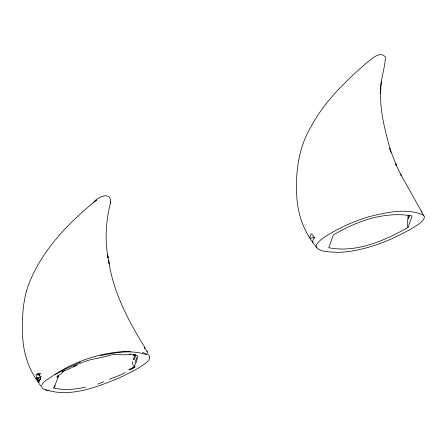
<?xml version="1.0" encoding="UTF-8"?>
<svg xmlns="http://www.w3.org/2000/svg" width="447" height="447" viewBox="0 0 447 447"><rect width="100%" height="100%" fill="white"/><g stroke="black" fill="none" stroke-linecap="round" stroke-linejoin="round"><path stroke-width="0.67" d="M54.584 385.336L54.741 386.996L54.232 387.42L53.472 387.32L53.88 388.152C64.307 390.337 75.191 389.605 85.489 387.119M408.569 215.292L408.452 218.728L409.614 215.471M133.508 355.823L133.569 354.678M133.552 359.695L133.653 357.913M381.252 81.868L380.486 93.345C379.95 81.002 384.856 69.112 385.47 57.048C379.453 50.098 371.217 59.887 366.143 63.211C344.972 81.851 324.097 101.866 310.833 127.127C299.009 146.862 295.702 170.268 296.624 192.942C297.026 210.593 302.138 228.272 312.9 242.425L312.671 241.246L313.213 239.547L314.504 237.877L311.62 233.809L310.296 235.675L309.911 237.441L310.145 238.34L314.694 237.212M54.741 386.996C55.305 383.146 57.629 379.682 58.266 375.771L57.216 377.844L58.512 375.525L61.15 373.848L63.34 371.189L64.552 370.502M40.778 385.923C38.744 383.682 37.503 380.872 38.436 377.81L40.342 377.229M144.605 348.47L144.733 347.196C128.133 320.594 113.359 292.277 108.66 260.897L109.264 263.97M408.24 214.884L407.223 224.5L407.999 227.534C384.202 240.704 356.572 253.125 328.746 247.739L333.278 235.027C356.7 221.075 384.593 211.073 412.123 215.951L407.999 227.534M135.754 354.521L133.971 359.528L134.888 358.969M136.748 357.667L134.96 362.718M39.247 380.788L40.638 378.548M134.418 354.661L134.033 355.695L134.698 355.007L135.05 357.566M38.151 380.71L37.598 379.039L36.565 377.994L36.051 379.045L37.643 381.213M37.649 374.575L38.325 373.435L40.783 373.591L38.772 374.776L37.649 374.575L39.962 375.575L39.342 374.698M37.598 379.039L38.436 377.81L37.403 377.553C38.381 384.979 38.258 382.559 40.498 378.296L39.571 375.452M38.503 382.688L39.263 381.816M58.294 375.463L56.909 376.966L58.551 375.519M93.546 202.256L96.485 200.088C69.62 221.852 44.465 247.493 30.597 279.699C22.836 296.964 21.998 316.353 22.551 334.993C23.138 350.565 27.368 366.015 36.051 379.045L36.598 375.854L38.325 373.435L35.732 374.944M94.021 201.904C97.714 196.976 110.7 191.081 110.744 201.843C106.051 220.08 104.581 239.246 108.085 257.83L107.531 254.779L108.934 262.272M55.484 374.497L63.826 369.758L80.466 362.154M125.266 372.418L120.545 374.966L109.308 379.307M76.761 365.361L62.111 371.91M78.007 364.45L73.381 366.512M79.18 363.886L81.527 362.768M39.738 379.419L40.627 379.034M128.686 369.485L134.083 367.311L135.156 365.992L133.552 366.596C135.905 364.109 137.296 360.5 137.279 357.075L137.888 356.214L135.966 354.968L132.938 354.912L129.719 354.007M97.91 384.085L103.905 381.721M129.362 370.015L132.681 368.708L135.016 367.06L131.736 368.322M82.114 362.489C91.423 358.511 101.771 358.215 111.286 354.857C117.656 353.611 124.126 355.829 130.49 354.18M40.141 376.933L41.431 376.603M100.346 355.829C115.27 352.443 131.865 349.487 146.65 354.778M130.407 351.292C101.391 351.733 72.157 361.684 48.656 378.682C41.375 382.783 37.336 389.041 48.874 390.628M142.453 352.465L147.449 354.22L148.767 355.119C151.147 357.634 148.689 360.757 146.549 362.405C138.145 369.267 127.987 373.591 118.321 378.352C95.876 387.381 69.849 397.729 45.695 389.7M423.778 215.359C407.698 207.699 387.292 212.28 370.641 216.292C357.756 219.734 345.497 225.182 333.78 231.512C327.59 235.418 320.136 238.581 316.213 245.096L316.308 247.236C321.181 252.555 329.568 251.611 336.127 252.315C348.241 252.488 360.137 249.694 371.708 246.347C385.431 242.101 398.5 235.932 411.05 228.987C415.9 225.623 422.583 223.081 424.65 217.119L400.68 174.414L401.445 175.844L395.668 163.96L396.36 165.519L389.795 148.488L390.795 151.695M145.593 349.604L146.432 350.208L147.923 353.035M312.419 241.816L316.308 247.236M38.738 382.537L36.565 377.994M145.286 348.744L144.733 347.196L144.778 348.196M421.622 211.308L421.934 212.28M133.189 365.529L132.183 361.567M390.996 152.338C385.644 132.586 379.905 112.493 380.587 91.825M146.929 351.186L147.102 352.052M110.621 201.413L110.426 203.391L110.621 201.413"/></g></svg>
